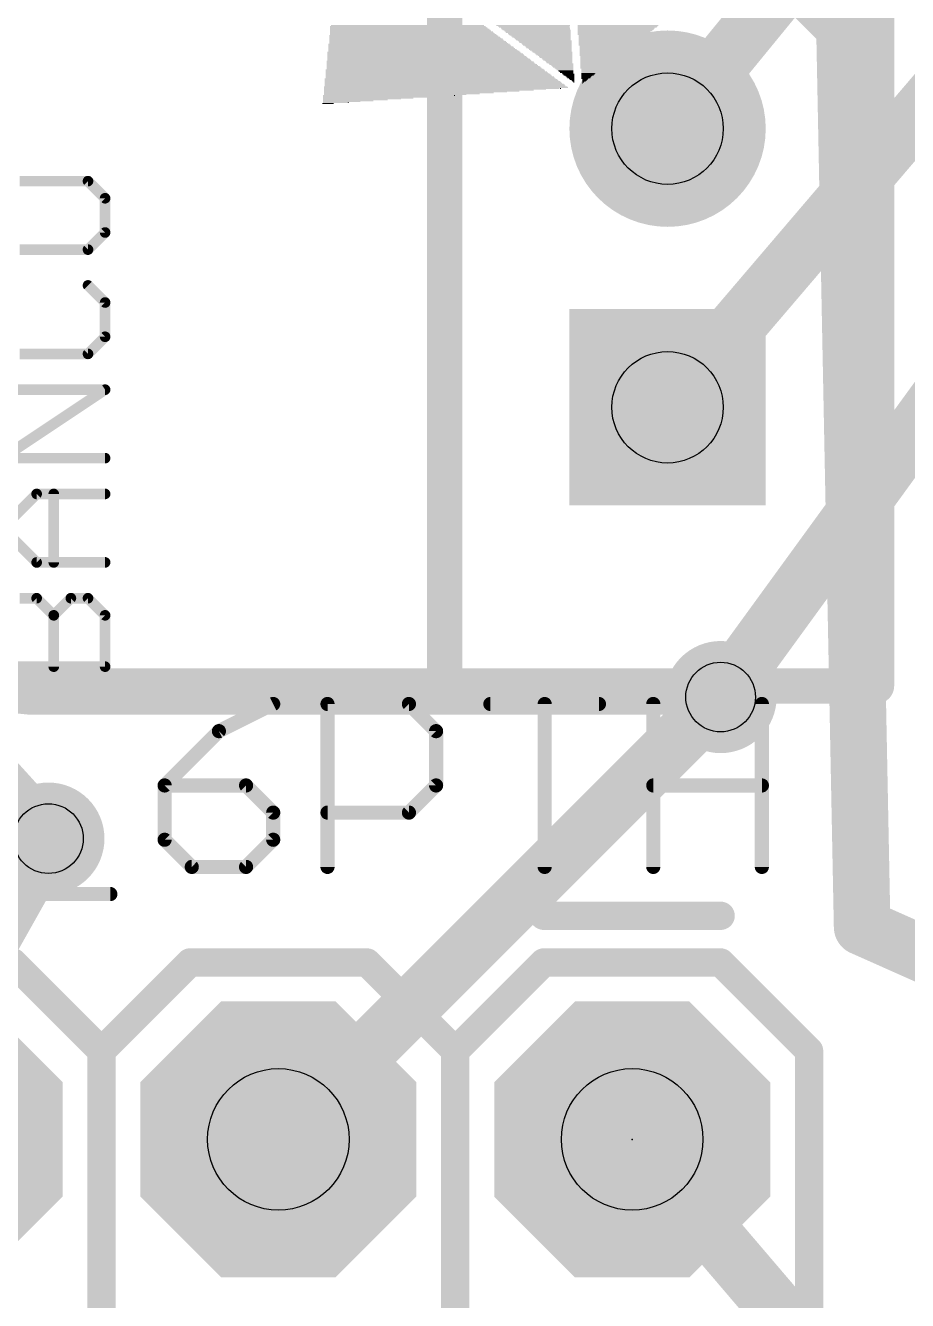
# Model space of a CAD drawing. Extents: x -7.5 to 53.1, y 33.1 to 75.6.
# Drawn here: x 5.17 to 11.5, y 40.12 to 49.27 of the extents above; entities that cross this region are included whole.
import ezdxf

# ---------------------------------------------------------------- set-up
doc = ezdxf.new("R2010")
doc.units = 0
for name, color, linetype in [('1', 22, 'CONTINUOUS'), ('16', 175, 'CONTINUOUS'), ('17', 82, 'CONTINUOUS'), ('18', 82, 'CONTINUOUS'), ('21', 251, 'CONTINUOUS'), ('22', 2, 'CONTINUOUS'), ('23', 7, 'CONTINUOUS'), ('27', 253, 'CONTINUOUS'), ('29', 253, 'CONTINUOUS'), ('30', 253, 'CONTINUOUS'), ('33', 53, 'CONTINUOUS'), ('39', 22, 'CONTINUOUS'), ('44', 253, 'CONTINUOUS'), ('51', 53, 'CONTINUOUS')]:
    doc.layers.add(name, color=color, linetype=linetype)

# ---------------------------------------------------------------- blocks, each defined once
blk = doc.blocks.new('SQUAREP')
blk.add_solid([(-0.5, -0.5), (0.5, -0.5), (-0.5, 0.5), (0.5, 0.5)])
blk = doc.blocks.new('ROUNDP')
at = {"const_width": 0.5}
blk.add_lwpolyline([(0, -0.25, 1), (0, 0.25, 1), (0, -0.25)], format="xyb", dxfattribs=at)
blk = doc.blocks.new('RECT')
blk.add_solid([(-0.5, -0.5), (0.5, -0.5), (-0.5, 0.5), (0.5, 0.5)])
blk = doc.blocks.new('OCTAGONP')
at = {"const_width": 0.5}
blk.add_lwpolyline([(-0.25, -0.1036), (-0.25, 0.1036), (-0.1036, 0.25), (0.1036, 0.25), (0.25, 0.1036), (0.25, -0.1036), (0.1036, -0.25), (-0.1036, -0.25), (-0.25, -0.1036), (-0.25, 0.1036)], dxfattribs=at)
blk = doc.blocks.new('ROUNDV')
at = {"const_width": 0.5}
blk.add_lwpolyline([(0, -0.25, 1), (0, 0.25, 1), (0, -0.25)], format="xyb", dxfattribs=at)

msp = doc.modelspace()

# ---------------------------------------------------------------- linework, layer by layer
at = {"layer": '1'}
for points, const_width in [([(9.779, 48.53), (13.7762, 53.4162)], 0.4064), ([(9.779, 46.53), (14.9634, 52.6034)], 0.4064), ([(10.16, 44.45), (12.192, 47.244)], 0.4064), ([(3.937, 44.577), (5.207, 44.45)], 0.254), ([(5.207, 44.45), (10.16, 44.45)], 0.254), ([(4.191, 41.402), (5.334, 43.434)], 0.4064), ([(9.525, 41.275), (13.97, 36.068)], 0.4064)]:
    msp.add_lwpolyline(points, dxfattribs=dict(at, const_width=const_width))
for points, const_width in [([(9.7004, 48.5943, 1), (9.8576, 48.4657)], 0.2032), ([(9.7017, 46.596, 1), (9.8563, 46.464)], 0.2032), ([(5.207, 44.5135, 1), (5.207, 44.3865)], 0.127), ([(5.2007, 44.3868, 1), (5.2133, 44.5132)], 0.127), ([(10.0778, 44.5098, 1), (10.2422, 44.3902)], 0.2032), ([(10.16, 44.3865, 1), (10.16, 44.5135)], 0.127), ([(5.4226, 43.3842, 1), (5.2454, 43.4838)], 0.2032), ([(9.6023, 41.341, 1), (9.4477, 41.209)], 0.2032)]:
    msp.add_lwpolyline(points, format="xyb", dxfattribs=dict(at, const_width=const_width))
at = {"layer": '16', "const_width": 0.4064}
for points in [[(9.779, 50.53), (11.049, 49.26)], [(11.049, 49.26), (11.176, 42.799)], [(5.334, 43.434), (4.064, 44.831)], [(6.985, 41.275), (10.16, 44.45)], [(11.176, 42.799), (12.319, 42.291)]]:
    msp.add_lwpolyline(points, dxfattribs=at)
at = {"layer": '16', "const_width": 0.2032}
for points in [[(11.1506, 49.262, 1), (10.9474, 49.258)], [(10.9772, 49.1882, 1), (11.1208, 49.3318)], [(10.2318, 44.3782, 1), (10.0882, 44.5218)], [(5.2588, 43.3657, 1), (5.4092, 43.5023)], [(11.2173, 42.8918, 1), (11.1347, 42.7062)], [(11.0744, 42.797, 1), (11.2776, 42.801)], [(6.9132, 41.3468, 1), (7.0568, 41.2032)]]:
    msp.add_lwpolyline(points, format="xyb", dxfattribs=at)
at = {"layer": '21'}
for points, const_width in [([(8.179, 44.53), (8.179, 54.53)], 0.254), ([(11.279, 44.53), (11.279, 54.53)], 0.254), ([(1.379, 44.53), (8.179, 44.53)], 0.254), ([(8.179, 44.53), (11.279, 44.53)], 0.254), ([(8.779, 44.53), (10.779, 44.53)], 0.127), ([(8.89, 42.88), (10.16, 42.88)], 0.2032), ([(5.08, 42.545), (3.81, 42.545)], 0.2032), ([(5.715, 41.91), (5.08, 42.545)], 0.2032), ([(6.35, 42.545), (5.715, 41.91)], 0.2032), ([(7.62, 42.545), (6.35, 42.545)], 0.2032), ([(8.255, 41.91), (7.62, 42.545)], 0.2032), ([(8.89, 42.545), (8.255, 41.91)], 0.2032), ([(10.16, 42.545), (8.89, 42.545)], 0.2032), ([(10.795, 41.91), (10.16, 42.545)], 0.2032), ([(5.715, 38.1), (5.715, 41.91)], 0.2032), ([(8.255, 38.1), (8.255, 41.91)], 0.2032), ([(10.795, 41.91), (10.795, 38.1)], 0.2032)]:
    msp.add_lwpolyline(points, dxfattribs=dict(at, const_width=const_width))
for points, const_width in [([(8.179, 44.5935, 1), (8.179, 44.4665)], 0.127), ([(8.1155, 44.53, 1), (8.2425, 44.53)], 0.127), ([(8.179, 44.4665, 1), (8.179, 44.5935)], 0.127), ([(8.779, 44.5618, 1), (8.779, 44.4982)], 0.0635), ([(10.779, 44.4982, 1), (10.779, 44.5618)], 0.0635), ([(11.2155, 44.53, 1), (11.3425, 44.53)], 0.127), ([(11.279, 44.4665, 1), (11.279, 44.5935)], 0.127), ([(8.89, 42.9308, 1), (8.89, 42.8292)], 0.1016), ([(10.16, 42.8292, 1), (10.16, 42.9308)], 0.1016), ([(5.08, 42.4942, 1), (5.08, 42.5958)], 0.1016), ([(6.35, 42.5958, 1), (6.35, 42.4942)], 0.1016), ([(6.3859, 42.5091, 1), (6.3141, 42.5809)], 0.1016), ([(7.6559, 42.5809, 1), (7.5841, 42.5091)], 0.1016), ([(7.62, 42.4942, 1), (7.62, 42.5958)], 0.1016), ([(8.89, 42.5958, 1), (8.89, 42.4942)], 0.1016), ([(8.9259, 42.5091, 1), (8.8541, 42.5809)], 0.1016), ([(10.1959, 42.5809, 1), (10.1241, 42.5091)], 0.1016), ([(10.16, 42.4942, 1), (10.16, 42.5958)], 0.1016), ([(5.7658, 41.91, 1), (5.6642, 41.91)], 0.1016), ([(8.3058, 41.91, 1), (8.2042, 41.91)], 0.1016), ([(10.8458, 41.91, 1), (10.7442, 41.91)], 0.1016), ([(5.6791, 41.9459, 1), (5.7509, 41.8741)], 0.1016), ([(5.6791, 41.8741, 1), (5.7509, 41.9459)], 0.1016), ([(8.2191, 41.9459, 1), (8.2909, 41.8741)], 0.1016), ([(8.2191, 41.8741, 1), (8.2909, 41.9459)], 0.1016), ([(10.7591, 41.8741, 1), (10.8309, 41.9459)], 0.1016)]:
    msp.add_lwpolyline(points, format="xyb", dxfattribs=dict(at, const_width=const_width))
at = {"layer": '23'}
msp.add_point((9.525, 41.275), dxfattribs=at)
at = {"layer": '27', "const_width": 0.1016}
for points in [[(6.9478, 44.4002), (6.558, 44.2053)], [(7.3376, 43.2308), (7.3376, 44.4002)], [(7.3376, 44.4002), (7.9223, 44.4002)], [(7.9223, 44.4002), (8.1172, 44.2053)], [(8.507, 44.4002), (9.2866, 44.4002)], [(8.8968, 43.2308), (8.8968, 44.4002)], [(9.6764, 43.2308), (9.6764, 44.4002)], [(10.456, 44.4002), (10.456, 43.2308)], [(6.558, 44.2053), (6.1682, 43.8155)], [(8.1172, 44.2053), (8.1172, 43.8155)], [(6.1682, 43.8155), (6.1682, 43.4257)], [(6.7529, 43.8155), (6.1682, 43.8155)], [(6.9478, 43.6206), (6.7529, 43.8155)], [(8.1172, 43.8155), (7.9223, 43.6206)], [(9.6764, 43.8155), (10.456, 43.8155)], [(6.9478, 43.4257), (6.9478, 43.6206)], [(7.9223, 43.6206), (7.3376, 43.6206)], [(6.1682, 43.4257), (6.3631, 43.2308)], [(6.7529, 43.2308), (6.9478, 43.4257)], [(6.3631, 43.2308), (6.7529, 43.2308)], [(4.9988, 43.0359), (5.7784, 43.0359)]]:
    msp.add_lwpolyline(points, dxfattribs=at)
at = {"layer": '27', "const_width": 0.0508}
for points in [[(6.9591, 44.3775, 1), (6.9364, 44.4229)], [(7.363, 44.4002, 1), (7.3122, 44.4002)], [(7.3376, 44.4256, 1), (7.3376, 44.3748)], [(7.9402, 44.4182, 1), (7.9043, 44.3822)], [(7.9223, 44.3748, 1), (7.9223, 44.4256)], [(8.507, 44.4256, 1), (8.507, 44.3748)], [(8.9222, 44.4002, 1), (8.8714, 44.4002)], [(9.2866, 44.3748, 1), (9.2866, 44.4256)], [(9.7018, 44.4002, 1), (9.651, 44.4002)], [(10.4814, 44.4002, 1), (10.4306, 44.4002)], [(6.5466, 44.228, 1), (6.5693, 44.1826)], [(6.5759, 44.1873, 1), (6.54, 44.2233)], [(8.1426, 44.2053, 1), (8.0918, 44.2053)], [(8.0992, 44.1873, 1), (8.1351, 44.2233)], [(6.1502, 43.8335, 1), (6.1861, 43.7975)], [(6.1936, 43.8155, 1), (6.1428, 43.8155)], [(6.1682, 43.8409, 1), (6.1682, 43.7901)], [(6.7708, 43.8335, 1), (6.7349, 43.7975)], [(6.7529, 43.7901, 1), (6.7529, 43.8409)], [(8.0918, 43.8155, 1), (8.1426, 43.8155)], [(8.1351, 43.7975, 1), (8.0992, 43.8335)], [(9.6764, 43.8409, 1), (9.6764, 43.7901)], [(10.456, 43.7901, 1), (10.456, 43.8409)], [(6.9732, 43.6206, 1), (6.9224, 43.6206)], [(6.9298, 43.6026, 1), (6.9657, 43.6386)], [(7.3376, 43.646, 1), (7.3376, 43.5952)], [(7.9043, 43.6386, 1), (7.9402, 43.6026)], [(7.9223, 43.5952, 1), (7.9223, 43.646)], [(6.1861, 43.4437, 1), (6.1502, 43.4077)], [(6.9657, 43.4077, 1), (6.9298, 43.4437)], [(6.1428, 43.4257, 1), (6.1936, 43.4257)], [(6.9224, 43.4257, 1), (6.9732, 43.4257)], [(6.3631, 43.2562, 1), (6.3631, 43.2054)], [(6.3451, 43.2128, 1), (6.381, 43.2488)], [(6.7349, 43.2488, 1), (6.7708, 43.2128)], [(6.7529, 43.2054, 1), (6.7529, 43.2562)], [(7.3122, 43.2308, 1), (7.363, 43.2308)], [(8.8714, 43.2308, 1), (8.9222, 43.2308)], [(9.651, 43.2308, 1), (9.7018, 43.2308)], [(10.4306, 43.2308, 1), (10.4814, 43.2308)], [(5.7784, 43.0105, 1), (5.7784, 43.0613)]]:
    msp.add_lwpolyline(points, format="xyb", dxfattribs=at)
at = {"layer": '33', "const_width": 0.0762}
for points in [[(5.618, 48.1532), (5.1265, 48.1532)], [(5.7409, 48.0304), (5.618, 48.1532)], [(5.7409, 47.7846), (5.7409, 48.0304)], [(5.618, 47.6618), (5.7409, 47.7846)], [(5.1265, 47.6618), (5.618, 47.6618)], [(5.7409, 47.282), (5.618, 47.4048)], [(5.7409, 47.0362), (5.7409, 47.282)], [(5.618, 46.9133), (5.7409, 47.0362)], [(5.1265, 46.9133), (5.618, 46.9133)], [(5.0037, 46.1649), (5.7409, 46.6564)], [(5.7409, 46.6564), (5.0037, 46.6564)], [(5.7409, 46.1649), (5.0037, 46.1649)], [(5.0037, 45.6623), (5.2494, 45.908)], [(5.2494, 45.908), (5.7409, 45.908)], [(5.3723, 45.4165), (5.3723, 45.908)], [(5.2494, 45.4165), (5.0037, 45.6623)], [(5.7409, 45.4165), (5.2494, 45.4165)], [(5.1265, 45.1596), (5.2494, 45.1596)], [(5.2494, 45.1596), (5.3723, 45.0367)], [(5.3723, 45.0367), (5.4952, 45.1596)], [(5.4952, 45.1596), (5.618, 45.1596)], [(5.618, 45.1596), (5.7409, 45.0367)], [(5.3723, 44.6681), (5.3723, 45.0367)], [(5.7409, 45.0367), (5.7409, 44.6681)], [(5.7409, 44.6681), (5.0037, 44.6681)]]:
    msp.add_lwpolyline(points, dxfattribs=at)
at = {"layer": '33', "const_width": 0.0381}
for points in [[(5.6315, 48.1667, 1), (5.6046, 48.1398)], [(5.618, 48.1342, 1), (5.618, 48.1723)], [(5.7599, 48.0304, 1), (5.7218, 48.0304)], [(5.7274, 48.0169, 1), (5.7544, 48.0438)], [(5.7218, 47.7846, 1), (5.7599, 47.7846)], [(5.7544, 47.7712, 1), (5.7274, 47.7981)], [(5.6046, 47.6752, 1), (5.6315, 47.6483)], [(5.618, 47.6427, 1), (5.618, 47.6808)], [(5.6315, 47.4183, 1), (5.6046, 47.3914)], [(5.7599, 47.282, 1), (5.7218, 47.282)], [(5.7274, 47.2685, 1), (5.7544, 47.2954)], [(5.7218, 47.0362, 1), (5.7599, 47.0362)], [(5.7544, 47.0227, 1), (5.7274, 47.0497)], [(5.618, 46.8943, 1), (5.618, 46.9324)], [(5.6046, 46.9268, 1), (5.6315, 46.8999)], [(5.7515, 46.6406, 1), (5.7303, 46.6723)], [(5.7409, 46.6374, 1), (5.7409, 46.6755)], [(5.7409, 46.1459, 1), (5.7409, 46.184)], [(5.2494, 45.9271, 1), (5.2494, 45.889)], [(5.2629, 45.8945, 1), (5.2359, 45.9215)], [(5.3913, 45.908, 1), (5.3532, 45.908)], [(5.7409, 45.889, 1), (5.7409, 45.9271)], [(5.2494, 45.4356, 1), (5.2494, 45.3975)], [(5.2359, 45.403, 1), (5.2629, 45.43)], [(5.3532, 45.4165, 1), (5.3913, 45.4165)], [(5.7409, 45.3975, 1), (5.7409, 45.4356)], [(5.2629, 45.1731, 1), (5.2359, 45.1461)], [(5.2494, 45.1405, 1), (5.2494, 45.1786)], [(5.4952, 45.1786, 1), (5.4952, 45.1405)], [(5.5086, 45.1461, 1), (5.4817, 45.1731)], [(5.6315, 45.1731, 1), (5.6046, 45.1461)], [(5.618, 45.1405, 1), (5.618, 45.1786)], [(5.3913, 45.0367, 1), (5.3532, 45.0367)], [(5.3588, 45.0502, 1), (5.3858, 45.0232)], [(5.3588, 45.0232, 1), (5.3858, 45.0502)], [(5.7599, 45.0367, 1), (5.7218, 45.0367)], [(5.7274, 45.0232, 1), (5.7544, 45.0502)], [(5.3532, 44.6681, 1), (5.3913, 44.6681)], [(5.7218, 44.6681, 1), (5.7599, 44.6681)], [(5.7409, 44.6491, 1), (5.7409, 44.6872)]]:
    msp.add_lwpolyline(points, format="xyb", dxfattribs=at)
at = {"layer": '39', "const_width": 0.254}
for points in [[(11.179, 54.53), (11.179, 44.53)], [(11.179, 44.53), (1.279, 44.53)]]:
    msp.add_lwpolyline(points, dxfattribs=at)
at = {"layer": '39', "const_width": 0.127}
for points in [[(11.1155, 44.53, 1), (11.2425, 44.53)], [(11.179, 44.4665, 1), (11.179, 44.5935)]]:
    msp.add_lwpolyline(points, format="xyb", dxfattribs=at)
at = {"layer": '44'}
for centre, radius in [((9.779, 48.53), 0.4), ((9.779, 46.53), 0.4), ((10.16, 44.45), 0.25), ((5.334, 43.434), 0.25), ((6.985, 41.275), 0.508), ((9.525, 41.275), 0.508)]:
    msp.add_circle(centre, radius, dxfattribs=at)

# ---------------------------------------------------------------- block references
at = {"layer": '17'}
for name, p, xscale, yscale, rotation in [('ROUNDP', (9.779, 48.53), 1.308, 1.308, 90), ('ROUNDP', (9.779, 48.53), 1.308, 1.308, 90), ('SQUAREP', (9.779, 46.53), 1.308, 1.308, 90), ('SQUAREP', (9.779, 46.53), 1.308, 1.308, 90), ('OCTAGONP', (4.445, 41.275), 1.8796, 1.8796, 180), ('OCTAGONP', (4.445, 41.275), 1.8796, 1.8796, 180), ('OCTAGONP', (6.985, 41.275), 1.8796, 1.8796, 180), ('OCTAGONP', (6.985, 41.275), 1.8796, 1.8796, 180), ('OCTAGONP', (9.525, 41.275), 1.8796, 1.8796, 180), ('OCTAGONP', (9.525, 41.275), 1.8796, 1.8796, 180)]:
    msp.add_blockref(name, p, dxfattribs=dict(at, xscale=xscale, yscale=yscale, rotation=rotation))
at = {"layer": '18', "xscale": 0.8048, "yscale": 0.8048}
for p in [(10.16, 44.45), (10.16, 44.45), (5.334, 43.434), (5.334, 43.434)]:
    msp.add_blockref('ROUNDV', p, dxfattribs=at)
at = {"layer": '22', "yscale": 0.0064}
for p, xscale in [((7.9184, 49.257), 1.124), ((7.9216, 49.2506), 1.1303), ((7.9153, 49.2633), 1.1176), ((7.928, 49.2443), 1.143), ((7.9312, 49.2379), 1.1494), ((7.9121, 49.2697), 1.0986), ((8.8138, 49.2697), 0.5271), ((8.8201, 49.2633), 0.5143), ((8.8233, 49.257), 0.508), ((8.8297, 49.2506), 0.4953), ((8.8329, 49.2443), 0.4889), ((8.8392, 49.2379), 0.4889), ((9.4202, 49.2633), 0.5715), ((9.417, 49.257), 0.5652), ((9.4234, 49.2697), 0.5778), ((9.4107, 49.2506), 0.5524), ((9.4075, 49.2443), 0.5461), ((9.4044, 49.2379), 0.5398), ((7.9629, 49.1871), 1.2256), ((7.9724, 49.1744), 1.2446), ((7.9756, 49.1681), 1.251), ((7.9788, 49.1617), 1.2573), ((7.9851, 49.1554), 1.27), ((7.9883, 49.149), 1.2764), ((7.9534, 49.1998), 1.2065), ((7.9566, 49.1935), 1.2128), ((7.9661, 49.1808), 1.2319), ((7.947, 49.2125), 1.1811), ((7.9343, 49.2316), 1.1557), ((7.9407, 49.2252), 1.1684), ((7.9534, 49.2062), 1.1938), ((7.9439, 49.2189), 1.1747), ((8.8456, 49.2316), 0.4763), ((8.8487, 49.2252), 0.4699), ((8.8519, 49.2189), 0.4636), ((8.8582, 49.2125), 0.4509), ((8.8614, 49.2062), 0.4445), ((8.8646, 49.1998), 0.4382), ((8.871, 49.1935), 0.4254), ((8.8741, 49.1871), 0.4191), ((8.8805, 49.1808), 0.4064), ((8.8837, 49.1744), 0.4001), ((8.8868, 49.1681), 0.3937), ((8.8963, 49.1617), 0.3874), ((8.8995, 49.1554), 0.381), ((8.9027, 49.149), 0.3747), ((9.3948, 49.2252), 0.5207), ((9.3821, 49.2062), 0.4953), ((9.4012, 49.2316), 0.5334), ((9.3885, 49.2125), 0.508), ((9.3917, 49.2189), 0.5143), ((9.3821, 49.1998), 0.4826), ((9.3789, 49.1935), 0.4763), ((9.3726, 49.1871), 0.4636), ((9.3694, 49.1808), 0.4572), ((9.3599, 49.1681), 0.4382), ((9.3567, 49.1617), 0.4318), ((9.3472, 49.149), 0.4128), ((9.3663, 49.1744), 0.4509), ((9.3536, 49.1554), 0.4254), ((8.0328, 49.0728), 1.3907), ((8.0391, 49.0665), 1.4034), ((8.0423, 49.0601), 1.4097), ((8.0296, 49.0792), 1.3843), ((8.0455, 49.0538), 1.4161), ((8.001, 49.1236), 1.3145), ((8.0232, 49.0919), 1.3589), ((7.9947, 49.1363), 1.3017), ((7.9978, 49.13), 1.3081), ((8.0074, 49.1173), 1.3272), ((8.0105, 49.1109), 1.3335), ((8.0137, 49.1046), 1.3398), ((8.0201, 49.0982), 1.3526), ((8.0296, 49.0855), 1.3716), ((7.9915, 49.1427), 1.2827), ((8.9091, 49.1427), 0.3619), ((8.9122, 49.1363), 0.3556), ((8.9154, 49.13), 0.3493), ((8.9218, 49.1236), 0.3366), ((8.9249, 49.1173), 0.3302), ((8.9281, 49.1109), 0.3239), ((8.9345, 49.1046), 0.3112), ((8.9376, 49.0982), 0.3048), ((8.9408, 49.0919), 0.2984), ((8.9472, 49.0855), 0.2858), ((8.9535, 49.0792), 0.2858), ((8.9599, 49.0728), 0.2731), ((8.963, 49.0665), 0.2667), ((8.9662, 49.0601), 0.2604), ((8.9726, 49.0538), 0.2477), ((9.344, 49.1427), 0.4064), ((9.3408, 49.1363), 0.4001), ((9.3377, 49.13), 0.3937), ((9.3345, 49.1236), 0.3747), ((9.3313, 49.1173), 0.3683), ((9.3218, 49.1046), 0.3493), ((9.3186, 49.0982), 0.3429), ((9.3059, 49.0792), 0.3175), ((9.3027, 49.0728), 0.3112), ((9.2932, 49.0601), 0.2921), ((9.3155, 49.0919), 0.3366), ((9.3091, 49.0855), 0.3239), ((9.2964, 49.0665), 0.2984), ((9.2901, 49.0538), 0.2858), ((9.3282, 49.1109), 0.3619), ((8.074, 49.0093), 1.4859), ((8.0772, 49.003), 1.4923), ((8.0962, 48.9776), 1.5304), ((8.0994, 48.9712), 1.5367), ((8.0677, 49.0157), 1.4732), ((8.0804, 48.9966), 1.4986), ((8.0867, 48.9903), 1.5113), ((8.0899, 48.9839), 1.5177), ((8.1026, 48.9649), 1.5431), ((8.055, 49.0411), 1.4351), ((8.0582, 49.0347), 1.4415), ((8.0645, 49.0284), 1.4542), ((8.0518, 49.0474), 1.4287), ((8.0677, 49.022), 1.4605), ((8.9757, 49.0474), 0.2413), ((8.9789, 49.0411), 0.235), ((8.9853, 49.0347), 0.2223), ((8.9884, 49.0284), 0.2159), ((8.9916, 49.022), 0.2096), ((8.998, 49.0157), 0.1968), ((9.0011, 49.0093), 0.1905), ((9.0043, 49.003), 0.1842), ((9.0138, 48.9966), 0.1778), ((9.017, 48.9903), 0.1715), ((9.0234, 48.9839), 0.1588), ((9.0265, 48.9776), 0.1524), ((9.0297, 48.9712), 0.1461), ((9.0361, 48.9649), 0.1333), ((9.2869, 49.0474), 0.2667), ((9.2837, 49.0411), 0.2604), ((9.2805, 49.0347), 0.254), ((9.271, 49.022), 0.235), ((9.2678, 49.0157), 0.2286), ((9.2615, 49.0093), 0.2159), ((9.2583, 49.003), 0.2096), ((9.2551, 48.9966), 0.2032), ((9.2456, 48.9839), 0.1842), ((9.2424, 48.9776), 0.1778), ((9.2393, 48.9712), 0.1715), ((9.2329, 48.9649), 0.1588), ((9.2742, 49.0284), 0.2413), ((9.252, 48.9903), 0.1968), ((8.1534, 48.8823), 1.6701), ((8.1471, 48.8887), 1.6574), ((8.1566, 48.876), 1.6764), ((8.1629, 48.8696), 1.6891), ((8.109, 48.9522), 1.5685), ((8.1121, 48.9458), 1.5748), ((8.1185, 48.9395), 1.5875), ((8.1248, 48.9268), 1.6002), ((8.1312, 48.9204), 1.6129), ((8.1343, 48.9141), 1.6193), ((8.1375, 48.9077), 1.6256), ((8.1439, 48.9014), 1.6383), ((8.1471, 48.895), 1.6447), ((8.1217, 48.9331), 1.5938), ((8.109, 48.9585), 1.5557), ((9.0392, 48.9585), 0.127), ((9.0424, 48.9522), 0.1207), ((9.0488, 48.9458), 0.108), ((9.0519, 48.9395), 0.1016), ((9.0551, 48.9331), 0.0953), ((9.0615, 48.9268), 0.0825), ((9.0678, 48.9204), 0.0825), ((9.071, 48.9141), 0.0762), ((9.0773, 48.9077), 0.0635), ((9.0805, 48.9014), 0.0571), ((9.0837, 48.895), 0.0508), ((9.09, 48.8887), 0.0381), ((9.0932, 48.8823), 0.0318), ((9.0996, 48.876), 0.0191), ((9.1027, 48.8696), 0.0127), ((9.2297, 48.9522), 0.1397), ((9.2075, 48.9204), 0.0953), ((9.1916, 48.895), 0.0635), ((9.2329, 48.9585), 0.1461), ((9.2234, 48.9458), 0.127), ((9.2202, 48.9395), 0.1207), ((9.217, 48.9331), 0.1143), ((9.2107, 48.9268), 0.1016), ((9.2043, 48.9141), 0.0889), ((9.198, 48.9077), 0.0762), ((9.1948, 48.9014), 0.0699), ((9.1853, 48.8887), 0.0508), ((9.1853, 48.8823), 0.0381), ((9.1821, 48.876), 0.0318), ((9.1789, 48.8696), 0.0254), ((8.1883, 48.8252), 1.7526), ((8.1566, 48.8188), 1.6891), ((8.0645, 48.8061), 1.505), ((8.0137, 48.7998), 1.4034), ((7.9693, 48.7934), 1.3145), ((7.9216, 48.7871), 1.2192), ((7.8708, 48.7807), 1.1176), ((8.1852, 48.8315), 1.7463), ((8.109, 48.8125), 1.5938), ((8.1756, 48.8506), 1.7145), ((8.1661, 48.8633), 1.6955), ((8.1693, 48.8569), 1.7018), ((8.1788, 48.8442), 1.7208), ((8.182, 48.8379), 1.7272), ((9.0107, 48.8188), 0.0064), ((9.1059, 48.8633), 0.0064), ((9.1726, 48.8633), 0.0127), ((9.1694, 48.8569), 0.0064), ((7.3406, 48.7109), 0.0825), ((7.7724, 48.768), 0.9335), ((7.6803, 48.7553), 0.7493), ((7.6295, 48.749), 0.6477), ((7.439, 48.7236), 0.2667), ((7.3914, 48.7172), 0.1715), ((7.7248, 48.7617), 0.8382), ((7.5851, 48.7426), 0.5588), ((7.5375, 48.7363), 0.4636), ((7.4867, 48.7299), 0.3619), ((7.8232, 48.7744), 1.0224), ((7.4867, 48.7172), 0.0064), ((8.2486, 48.768), 0.0064)]:
    msp.add_blockref('RECT', p, dxfattribs=dict(at, xscale=xscale))
at = {"layer": '29'}
for name, p, xscale, yscale, rotation in [('ROUNDP', (9.779, 48.53), 1.4096, 1.4096, 90), ('SQUAREP', (9.779, 46.53), 1.4096, 1.4096, 90), ('OCTAGONP', (4.445, 41.275), 1.9812, 1.9812, 180), ('OCTAGONP', (6.985, 41.275), 1.9812, 1.9812, 180), ('OCTAGONP', (9.525, 41.275), 1.9812, 1.9812, 180)]:
    msp.add_blockref(name, p, dxfattribs=dict(at, xscale=xscale, yscale=yscale, rotation=rotation))
at = {"layer": '30'}
for name, p, xscale, yscale, rotation in [('ROUNDP', (9.779, 48.53), 1.4096, 1.4096, 90), ('SQUAREP', (9.779, 46.53), 1.4096, 1.4096, 90), ('OCTAGONP', (4.445, 41.275), 1.9812, 1.9812, 180), ('OCTAGONP', (6.985, 41.275), 1.9812, 1.9812, 180), ('OCTAGONP', (9.525, 41.275), 1.9812, 1.9812, 180)]:
    msp.add_blockref(name, p, dxfattribs=dict(at, xscale=xscale, yscale=yscale, rotation=rotation))
at = {"layer": '51', "xscale": 0.508, "yscale": 0.508, "rotation": 180}
for p in [(6.985, 41.275), (9.525, 41.275)]:
    msp.add_blockref('RECT', p, dxfattribs=at)

doc.saveas('drawing.dxf')
